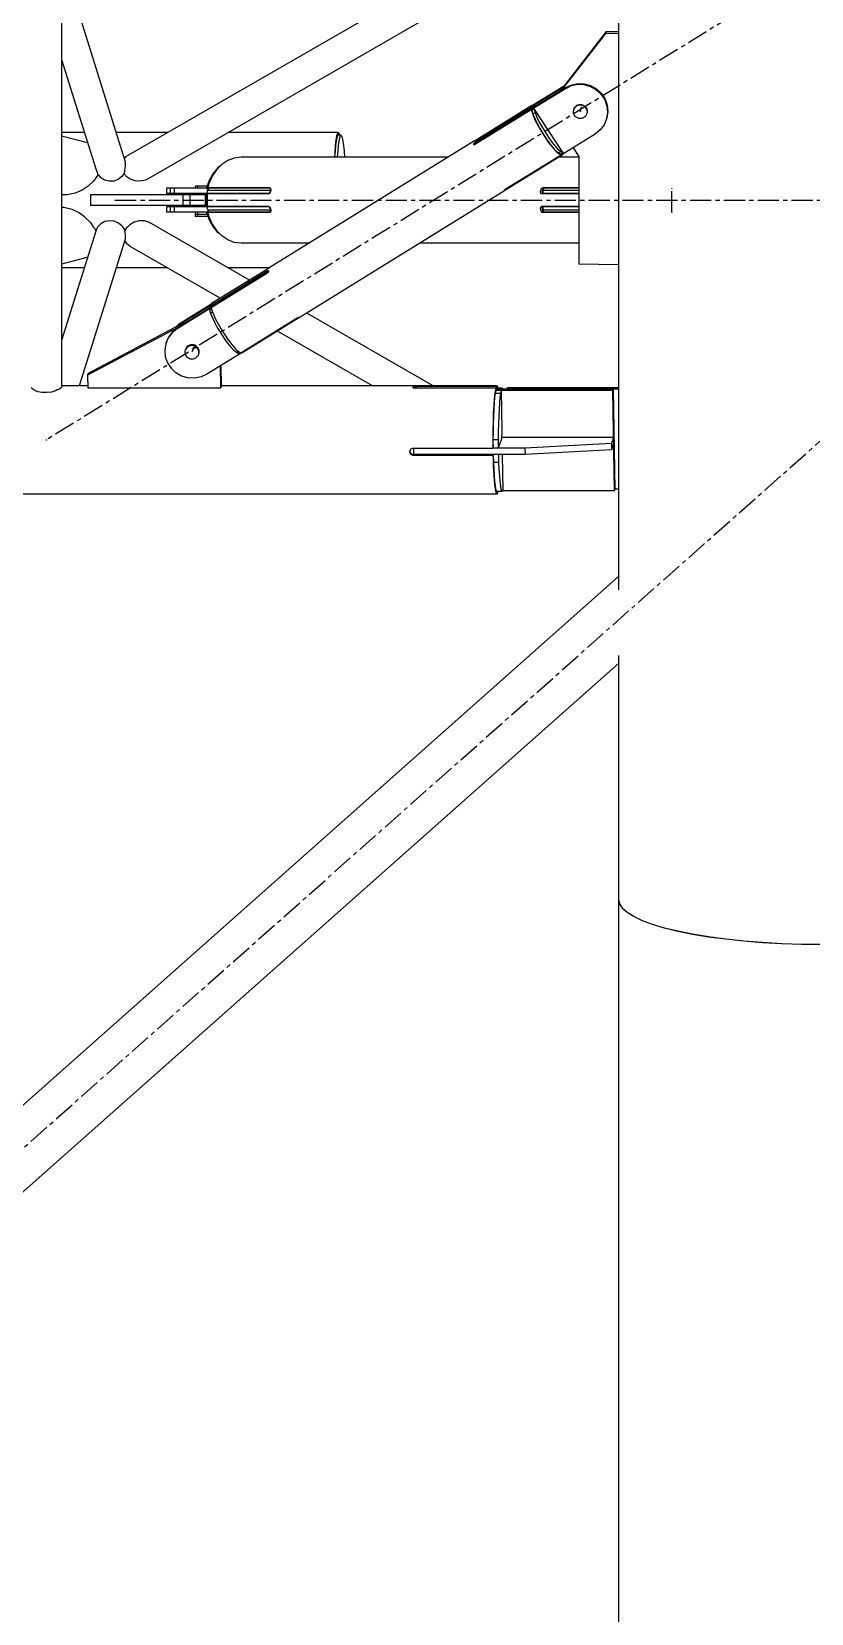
# Model space of a CAD drawing. Header units: millimetres. Extents: x 5143 to 30813, y 232 to 21408.
# Drawn here: x 11543 to 11836, y 2090 to 2684 of the extents above; entities that cross this region are included whole.
import ezdxf

# ---------------------------------------------------------------- set-up
doc = ezdxf.new("R2010")
doc.units = ezdxf.units.MM
doc.header["$LTSCALE"] = 0.25
doc.linetypes.add('CENTER', pattern=[50.8, 31.75, -6.35, 6.35, -6.35])
doc.linetypes.add('XKITLINE00', pattern=[0])

msp = doc.modelspace()

# ---------------------------------------------------------------- linework, layer by layer
at = {"color": 8, "linetype": 'XKITLINE00'}
for p, q in [((11763.8, 2759.99), (11763.8, 2473.95)), ((11554.71, 2689.97), (11554.71, 2550.23)), ((11561.3, 2689.97), (11578.6, 2634.65)), ((11671.56, 2689.97), (11578.71, 2636.52)), ((11694.16, 2689.97), (11587.8, 2628.74)), ((11759.15, 2683.57), (11741.78, 2661.14)), ((11758.93, 2682.9), (11742.35, 2661.49)), ((11759.15, 2683.57), (11758.93, 2682.9)), ((11763.8, 2682.82), (11758.93, 2682.9)), ((11763.8, 2683.49), (11759.15, 2683.57)), ((11554.71, 2673.06), (11567.53, 2632.06)), ((11743.98, 2662.5), (11710.27, 2641.65)), ((11743.87, 2662.16), (11731.07, 2654.25)), ((11743.23, 2663.01), (11731.58, 2655.81)), ((11742.83, 2662.5), (11732.29, 2655.98)), ((11746.09, 2663.19), (11743.87, 2662.16)), ((11743.98, 2662.5), (11743.87, 2662.16)), ((11746.2, 2663.53), (11743.98, 2662.5)), ((11748.51, 2663.67), (11746.09, 2663.19)), ((11746.2, 2663.53), (11746.09, 2663.19)), ((11748.62, 2664), (11746.2, 2663.53)), ((11750.99, 2663.56), (11748.51, 2663.67)), ((11751.1, 2663.89), (11748.62, 2664)), ((11753.38, 2662.87), (11750.99, 2663.56)), ((11753.49, 2663.21), (11751.1, 2663.89)), ((11755.54, 2661.65), (11753.38, 2662.87)), ((11755.65, 2661.99), (11753.49, 2663.21)), ((11757.34, 2659.97), (11755.54, 2661.65)), ((11757.45, 2660.3), (11755.65, 2661.99)), ((11730.95, 2654.97), (11710.04, 2642.03)), ((11731.23, 2655.81), (11710.32, 2642.88)), ((11730.98, 2655.56), (11730.95, 2654.97)), ((11730.95, 2654.97), (11731.2, 2654.59)), ((11731.23, 2655.81), (11730.98, 2655.56)), ((11731.98, 2655.5), (11731.15, 2654.99)), ((11731.19, 2655.23), (11731.15, 2654.99)), ((11731.98, 2655.19), (11731.15, 2654.67)), ((11731.15, 2654.99), (11731.15, 2654.67)), ((11731.29, 2655.41), (11731.19, 2655.23)), ((11731.23, 2655.81), (11731.42, 2655.51)), ((11732.12, 2655.93), (11731.29, 2655.41)), ((11731.42, 2655.51), (11731.29, 2655.41)), ((11731.58, 2655.78), (11731.34, 2655.64)), ((11731.53, 2655.65), (11731.39, 2655.56)), ((11732.26, 2656.03), (11731.42, 2655.51)), ((11731.58, 2655.81), (11731.53, 2655.65)), ((11732.03, 2655.75), (11731.98, 2655.5)), ((11731.98, 2655.5), (11731.98, 2655.19)), ((11731.98, 2655.19), (11732.03, 2655.11)), ((11732.12, 2655.93), (11732.03, 2655.75)), ((11732.26, 2656.03), (11732.12, 2655.93)), ((11732.26, 2656.03), (11732.63, 2655.48)), ((11747.27, 2654.95), (11747.02, 2654.51)), ((11747.33, 2655.12), (11747.08, 2654.69)), ((11747.6, 2655.32), (11747.27, 2654.95)), ((11747.66, 2655.5), (11747.33, 2655.12)), ((11747.99, 2655.62), (11747.6, 2655.32)), ((11748.05, 2655.8), (11747.66, 2655.5)), ((11748.45, 2655.85), (11747.99, 2655.62)), ((11748.05, 2655.8), (11747.99, 2655.62)), ((11748.5, 2656.02), (11748.05, 2655.8)), ((11748.93, 2655.98), (11748.45, 2655.85)), ((11748.99, 2656.15), (11748.5, 2656.02)), ((11749.44, 2656.01), (11748.93, 2655.98)), ((11749.5, 2656.19), (11748.99, 2656.15)), ((11749.95, 2655.95), (11749.44, 2656.01)), ((11750, 2656.12), (11749.5, 2656.19)), ((11750.43, 2655.79), (11749.95, 2655.95)), ((11750.49, 2655.97), (11750, 2656.12)), ((11750.88, 2655.54), (11750.43, 2655.79)), ((11750.93, 2655.72), (11750.49, 2655.97)), ((11751.26, 2655.21), (11750.88, 2655.54)), ((11751.32, 2655.39), (11750.93, 2655.72)), ((11751.26, 2655.21), (11751.58, 2654.82)), ((11751.32, 2655.39), (11751.64, 2655)), ((11751.64, 2655), (11751.58, 2654.82)), ((11751.58, 2654.82), (11751.82, 2654.38)), ((11751.64, 2655), (11751.87, 2654.55)), ((11757.34, 2659.97), (11758.69, 2657.92)), ((11757.45, 2660.3), (11758.8, 2658.25)), ((11758.69, 2657.92), (11759.5, 2655.62)), ((11758.8, 2658.25), (11759.61, 2655.95)), ((11759.5, 2655.62), (11759.73, 2653.2)), ((11759.61, 2655.95), (11759.84, 2653.54)), ((11731.08, 2654.2), (11710.17, 2641.27)), ((11731.12, 2654.41), (11710.21, 2641.47)), ((11731.12, 2654.41), (11731.07, 2654.25)), ((11731.07, 2654.25), (11731.29, 2653.92)), ((11731.08, 2654.2), (11731.22, 2653.61)), ((11731.08, 2654.2), (11731.27, 2653.91)), ((11731.15, 2654.67), (11731.2, 2654.59)), ((11731.22, 2653.61), (11731.77, 2652.07)), ((11732.11, 2654.43), (11731.27, 2653.91)), ((11731.27, 2653.91), (11731.68, 2652.59)), ((11732.52, 2653.1), (11731.68, 2652.59)), ((11731.68, 2652.59), (11732.35, 2650.96)), ((11731.77, 2652.07), (11732.59, 2650.25)), ((11732.11, 2654.43), (11742.88, 2638.04)), ((11732.11, 2654.43), (11732.52, 2653.1)), ((11732.35, 2650.96), (11733.25, 2649.12)), ((11732.52, 2653.1), (11733.19, 2651.48)), ((11732.59, 2650.25), (11733.62, 2648.25)), ((11733.19, 2651.48), (11734.08, 2649.64)), ((11733.25, 2649.12), (11734.32, 2647.15)), ((11734.08, 2649.64), (11735.16, 2647.67)), ((11746.87, 2654.04), (11746.81, 2653.55)), ((11746.81, 2653.55), (11746.86, 2653.05)), ((11746.86, 2653.05), (11747, 2652.58)), ((11747.02, 2654.51), (11746.87, 2654.04)), ((11747, 2652.58), (11747.23, 2652.13)), ((11747.08, 2654.69), (11747.02, 2654.51)), ((11747.23, 2652.13), (11747.55, 2651.74)), ((11747.94, 2651.41), (11747.55, 2651.74)), ((11748.38, 2651.16), (11747.94, 2651.41)), ((11748.87, 2651.01), (11748.38, 2651.16)), ((11749.37, 2650.94), (11748.87, 2651.01)), ((11749.88, 2650.98), (11749.37, 2650.94)), ((11750.37, 2651.11), (11749.88, 2650.98)), ((11750.82, 2651.33), (11750.37, 2651.11)), ((11751.22, 2651.63), (11750.82, 2651.33)), ((11751.54, 2652.01), (11751.22, 2651.63)), ((11751.79, 2652.44), (11751.54, 2652.01)), ((11751.94, 2652.91), (11751.79, 2652.44)), ((11751.82, 2654.38), (11751.96, 2653.9)), ((11751.87, 2654.55), (11752.01, 2654.07)), ((11752, 2653.4), (11751.94, 2652.91)), ((11751.96, 2653.9), (11752, 2653.4)), ((11752.06, 2653.58), (11752, 2653.09)), ((11752.01, 2654.07), (11752.06, 2653.58)), ((11759.37, 2650.82), (11758.42, 2648.59)), ((11759.73, 2653.2), (11759.37, 2650.82)), ((11759.48, 2651.15), (11759.37, 2650.82)), ((11759.84, 2653.54), (11759.48, 2651.15)), ((11563.27, 2645.67), (11554.71, 2645.67)), ((11564.49, 2641.78), (11554.71, 2644.33)), ((11594.6, 2645.67), (11575.16, 2645.67)), ((11658.58, 2645.67), (11617.17, 2645.67)), ((11658, 2644.43), (11657.73, 2642.91)), ((11658.08, 2643.69), (11657.84, 2642.47)), ((11658.29, 2645.36), (11658, 2644.43)), ((11658.33, 2644.43), (11658.08, 2643.69)), ((11658.58, 2645.67), (11658.29, 2645.36)), ((11658.58, 2644.67), (11658.33, 2644.43)), ((11658.58, 2645.67), (11658.88, 2645.36)), ((11659.58, 2644.67), (11658.58, 2644.67)), ((11659.07, 2643.69), (11658.83, 2642.47)), ((11658.88, 2645.36), (11659.09, 2644.67)), ((11659.32, 2644.43), (11659.07, 2643.69)), ((11659.58, 2644.67), (11659.32, 2644.43)), ((11659.84, 2644.43), (11659.58, 2644.67)), ((11659.84, 2644.43), (11660.09, 2643.69)), ((11660.09, 2643.69), (11660.33, 2642.47)), ((11733.62, 2648.25), (11734.82, 2646.15)), ((11734.32, 2647.15), (11735.52, 2645.15)), ((11734.82, 2646.15), (11736.13, 2644.08)), ((11735.16, 2647.67), (11736.36, 2645.67)), ((11735.52, 2645.15), (11736.79, 2643.22)), ((11736.13, 2644.08), (11737.47, 2642.13)), ((11736.36, 2645.67), (11737.63, 2643.73)), ((11736.79, 2643.22), (11738.07, 2641.45)), ((11737.63, 2643.73), (11738.91, 2641.96)), ((11755.06, 2645.14), (11742.26, 2637.23)), ((11756.96, 2646.66), (11755.06, 2645.14)), ((11758.42, 2648.59), (11756.96, 2646.66)), ((11709.74, 2642.54), (11632.7, 2594.89)), ((11657.26, 2638.24), (11657.14, 2636.42)), ((11657.4, 2638.71), (11657.24, 2636.42)), ((11657.48, 2640.82), (11657.26, 2638.24)), ((11657.61, 2640.8), (11657.4, 2638.71)), ((11657.73, 2642.91), (11657.48, 2640.82)), ((11657.84, 2642.47), (11657.61, 2640.8)), ((11658.4, 2638.71), (11658.23, 2636.42)), ((11658.61, 2640.8), (11658.4, 2638.71)), ((11658.83, 2642.47), (11658.61, 2640.8)), ((11660.33, 2642.47), (11660.55, 2640.8)), ((11660.55, 2640.8), (11660.76, 2638.71)), ((11660.76, 2638.71), (11660.93, 2636.42)), ((11709.37, 2641.42), (11709.36, 2641.26)), ((11709.36, 2641.26), (11709.43, 2641.15)), ((11709.38, 2641.46), (11709.37, 2641.42)), ((11709.46, 2641.56), (11709.38, 2641.46)), ((11709.56, 2641.09), (11709.43, 2641.15)), ((11709.62, 2641.72), (11709.46, 2641.56)), ((11709.74, 2641.09), (11709.56, 2641.09)), ((11709.82, 2641.88), (11709.62, 2641.72)), ((11709.74, 2641.15), (11709.7, 2641.11)), ((11709.79, 2642.57), (11709.74, 2642.54)), ((11709.9, 2641.31), (11709.74, 2641.15)), ((11709.95, 2641.15), (11709.74, 2641.09)), ((11709.92, 2642.64), (11709.79, 2642.57)), ((11710.04, 2642.03), (11709.82, 2641.88)), ((11709.82, 2641.88), (11710.09, 2641.47)), ((11710.09, 2641.47), (11709.9, 2641.31)), ((11710.11, 2642.75), (11709.92, 2642.64)), ((11710.17, 2641.27), (11709.95, 2641.15)), ((11710.04, 2642.03), (11710.29, 2641.66)), ((11710.25, 2641.57), (11710.09, 2641.47)), ((11710.32, 2642.88), (11710.11, 2642.75)), ((11710.27, 2641.65), (11710.21, 2641.47)), ((11710.21, 2641.47), (11710.27, 2641.32)), ((11742.24, 2637.23), (11721.33, 2624.3)), ((11742.62, 2637.22), (11721.71, 2624.29)), ((11737.47, 2642.13), (11738.79, 2640.4)), ((11738.07, 2641.45), (11739.29, 2639.92)), ((11738.79, 2640.4), (11740.01, 2638.97)), ((11738.91, 2641.96), (11740.13, 2640.44)), ((11739.29, 2639.92), (11740.4, 2638.73)), ((11741.08, 2637.92), (11740.01, 2638.97)), ((11740.13, 2640.44), (11741.23, 2639.24)), ((11741.33, 2637.91), (11740.4, 2638.73)), ((11741.94, 2637.31), (11741.08, 2637.92)), ((11742.17, 2638.43), (11741.23, 2639.24)), ((11742.17, 2638.43), (11741.33, 2637.91)), ((11742.05, 2637.52), (11741.33, 2637.91)), ((11742.24, 2637.23), (11741.94, 2637.31)), ((11742.88, 2638.04), (11742.05, 2637.52)), ((11742.05, 2637.52), (11742.24, 2637.23)), ((11742.06, 2637.53), (11742.26, 2637.23)), ((11742.88, 2638.04), (11742.17, 2638.43)), ((11742.21, 2637.32), (11742.19, 2637.31)), ((11742.51, 2637.38), (11742.62, 2637.22)), ((11742.87, 2637.47), (11742.62, 2637.22)), ((11742.88, 2637.61), (11742.87, 2637.47)), ((11746.76, 2640.01), (11748.95, 2636.67)), ((11567.53, 2632.06), (11568.05, 2630.65)), ((11578.71, 2636.52), (11578.2, 2635.93)), ((11578.38, 2631.57), (11578.3, 2630.87)), ((11578.64, 2633.01), (11578.38, 2631.57)), ((11578.6, 2634.65), (11578.61, 2633.61)), ((11578.61, 2633.61), (11578.64, 2633.01)), ((11612.84, 2631.69), (11611.2, 2629.25)), ((11613.26, 2632.33), (11611.51, 2630.19)), ((11614.83, 2633.7), (11612.84, 2631.69)), ((11614.33, 2633.2), (11613.26, 2632.33)), ((11617.1, 2635.2), (11614.83, 2633.7)), ((11619.56, 2636.11), (11617.1, 2635.2)), ((11622.12, 2636.42), (11619.56, 2636.11)), ((11699.85, 2636.42), (11622.12, 2636.42)), ((11748.95, 2636.42), (11741.33, 2636.42)), ((11748.95, 2636.67), (11748.95, 2596.26)), ((11564.73, 2625.57), (11562.45, 2624.01)), ((11564.95, 2625.81), (11564.73, 2625.57)), ((11566.72, 2627.45), (11564.95, 2625.81)), ((11568.18, 2629.6), (11566.72, 2627.45)), ((11568.05, 2630.65), (11568.23, 2630.16)), ((11568.19, 2629.64), (11568.18, 2629.6)), ((11568.36, 2629.96), (11568.19, 2629.64)), ((11568.23, 2630.16), (11568.42, 2629.88)), ((11568.42, 2629.88), (11568.62, 2629.64)), ((11568.62, 2629.64), (11569.35, 2628.76)), ((11570.82, 2627.84), (11569.35, 2628.76)), ((11572.53, 2627.4), (11570.82, 2627.84)), ((11574.31, 2627.49), (11572.53, 2627.4)), ((11575.98, 2628.11), (11574.31, 2627.49)), ((11577.38, 2629.19), (11575.98, 2628.11)), ((11577.69, 2629.64), (11577.38, 2629.19)), ((11578.1, 2630.19), (11577.69, 2629.64)), ((11578.3, 2630.87), (11578.1, 2630.19)), ((11578.13, 2630.29), (11578.67, 2629.64)), ((11578.67, 2629.64), (11578.99, 2629.21)), ((11580.51, 2628.13), (11578.99, 2629.21)), ((11582.33, 2627.5), (11580.51, 2628.13)), ((11584.28, 2627.4), (11582.33, 2627.5)), ((11586.17, 2627.82), (11584.28, 2627.4)), ((11587.8, 2628.74), (11586.17, 2627.82)), ((11587.84, 2628.79), (11587.8, 2628.74)), ((11609.4, 2625.57), (11604.84, 2625.57)), ((11604.84, 2625.57), (11604.84, 2624.77)), ((11605.7, 2625.57), (11605.7, 2624.77)), ((11610.13, 2627.67), (11609.17, 2624.87)), ((11609.99, 2626.46), (11609.6, 2624.87)), ((11611.2, 2629.25), (11609.99, 2626.46)), ((11611.51, 2630.19), (11610.13, 2627.67)), ((11610.52, 2627.67), (11610.13, 2627.67)), ((11556.81, 2622.31), (11554.71, 2622.27)), ((11559.76, 2622.91), (11556.81, 2622.31)), ((11562.45, 2624.01), (11559.76, 2622.91)), ((11565.62, 2622.27), (11565.62, 2618.27)), ((11605.63, 2622.27), (11565.62, 2622.27)), ((11594.14, 2624.77), (11594.14, 2622.77)), ((11633.1, 2624.77), (11594.14, 2624.77)), ((11632.72, 2622.77), (11594.14, 2622.77)), ((11595.5, 2624.77), (11595.5, 2622.77)), ((11596.99, 2624.77), (11596.99, 2622.77)), ((11600.3, 2622.27), (11600.3, 2618.27)), ((11602.84, 2622.27), (11602.84, 2618.27)), ((11605.49, 2622.77), (11605.49, 2622.27)), ((11608.72, 2622.27), (11605.63, 2622.27)), ((11608.64, 2621.48), (11608.61, 2620.27)), ((11608.61, 2620.27), (11608.64, 2619.07)), ((11608.76, 2622.67), (11608.64, 2621.48)), ((11609.09, 2621.48), (11608.64, 2621.48)), ((11609.18, 2622.67), (11608.76, 2622.67)), ((11609.18, 2622.67), (11608.99, 2620.27)), ((11608.99, 2620.27), (11609.18, 2617.87)), ((11609.6, 2624.87), (11609.17, 2624.87)), ((11632.46, 2622.67), (11609.18, 2622.67)), ((11632.88, 2624.87), (11609.6, 2624.87)), ((11609.68, 2624.77), (11609.68, 2623.97)), ((11610.06, 2624.77), (11609.68, 2623.97)), ((11632.96, 2623.97), (11609.68, 2623.97)), ((11612.11, 2624.87), (11612.11, 2624.77)), ((11613.38, 2622.77), (11613.38, 2622.67)), ((11614.04, 2624.87), (11614.04, 2624.77)), ((11632.64, 2622.72), (11632.46, 2622.67)), ((11632.82, 2622.85), (11632.64, 2622.72)), ((11632.97, 2623.05), (11632.82, 2622.85)), ((11633.05, 2624.83), (11632.88, 2624.87)), ((11633.24, 2624.57), (11632.96, 2623.97)), ((11632.96, 2623.97), (11632.96, 2623.03)), ((11633.09, 2623.32), (11632.97, 2623.05)), ((11633.18, 2624.7), (11633.05, 2624.83)), ((11633.12, 2623.43), (11633.09, 2623.32)), ((11633.2, 2623.62), (11633.12, 2623.43)), ((11633.18, 2624.7), (11633.27, 2624.5)), ((11633.28, 2623.93), (11633.2, 2623.62)), ((11633.27, 2624.5), (11633.3, 2624.23)), ((11633.3, 2624.23), (11633.28, 2623.93)), ((11720.98, 2623.81), (11643.94, 2576.16)), ((11720.85, 2623.92), (11720.81, 2623.84)), ((11720.81, 2623.84), (11720.84, 2623.8)), ((11720.95, 2623.8), (11720.84, 2623.8)), ((11720.96, 2624.03), (11720.85, 2623.92)), ((11720.98, 2623.81), (11720.95, 2623.8)), ((11721.12, 2624.16), (11720.96, 2624.03)), ((11721.09, 2623.89), (11720.98, 2623.81)), ((11721.27, 2624.01), (11721.09, 2623.89)), ((11721.33, 2624.3), (11721.12, 2624.16)), ((11721.48, 2624.15), (11721.27, 2624.01)), ((11721.37, 2624.32), (11721.48, 2624.15)), ((11721.71, 2624.29), (11721.48, 2624.15)), ((11721.6, 2624.46), (11721.71, 2624.29)), ((11734.4, 2623.62), (11734.39, 2623.43)), ((11734.39, 2623.43), (11734.4, 2623.32)), ((11734.48, 2623.93), (11734.4, 2623.62)), ((11734.4, 2623.32), (11734.48, 2623.05)), ((11734.61, 2624.23), (11734.48, 2623.93)), ((11734.48, 2623.05), (11734.6, 2622.85)), ((11734.75, 2622.72), (11734.6, 2622.85)), ((11734.77, 2624.5), (11734.61, 2624.23)), ((11735.44, 2622.72), (11734.75, 2622.72)), ((11734.93, 2622.67), (11734.75, 2622.72)), ((11734.96, 2624.7), (11734.77, 2624.5)), ((11748.95, 2622.67), (11734.93, 2622.67)), ((11735.16, 2624.83), (11734.96, 2624.7)), ((11735.11, 2623.62), (11735.09, 2623.32)), ((11735.09, 2623.32), (11735.1, 2623.26)), ((11735.1, 2623.26), (11735.16, 2623.05)), ((11735.19, 2623.93), (11735.11, 2623.62)), ((11735.35, 2624.87), (11735.16, 2624.83)), ((11735.87, 2624.83), (11735.16, 2624.83)), ((11735.16, 2623.05), (11735.28, 2622.85)), ((11735.32, 2624.23), (11735.19, 2623.93)), ((11735.44, 2622.72), (11735.28, 2622.85)), ((11735.48, 2624.5), (11735.32, 2624.23)), ((11748.95, 2624.87), (11735.35, 2624.87)), ((11735.8, 2624.77), (11735.43, 2623.97)), ((11748.95, 2623.97), (11735.43, 2623.97)), ((11735.43, 2623.97), (11735.43, 2622.77)), ((11748.95, 2622.77), (11735.43, 2622.77)), ((11735.61, 2622.67), (11735.44, 2622.72)), ((11735.67, 2624.7), (11735.48, 2624.5)), ((11735.87, 2624.83), (11735.67, 2624.7)), ((11748.95, 2624.77), (11735.8, 2624.77)), ((11736.06, 2624.87), (11735.87, 2624.83)), ((11555.6, 2617.49), (11554.71, 2617.55)), ((11558.64, 2616.75), (11555.6, 2617.49)), ((11561.35, 2615.51), (11558.64, 2616.75)), ((11563.29, 2614.07), (11561.35, 2615.51)), ((11563.63, 2613.85), (11563.29, 2614.07)), ((11565.61, 2611.91), (11563.63, 2613.85)), ((11608.72, 2618.27), (11565.62, 2618.27)), ((11594.14, 2617.77), (11594.14, 2615.77)), ((11632.72, 2617.77), (11594.14, 2617.77)), ((11595.5, 2615.77), (11594.14, 2615.77)), ((11595.5, 2617.77), (11595.5, 2615.77)), ((11610.06, 2615.77), (11595.5, 2615.77)), ((11596.99, 2617.77), (11596.99, 2615.77)), ((11604.84, 2615.77), (11604.84, 2614.97)), ((11609.4, 2614.97), (11604.84, 2614.97)), ((11604.84, 2614.97), (11604.84, 2614.17)), ((11609.4, 2614.97), (11604.84, 2614.97)), ((11609.68, 2614.17), (11604.84, 2614.17)), ((11605.49, 2618.27), (11605.49, 2617.77)), ((11605.7, 2615.77), (11605.7, 2614.97)), ((11605.7, 2614.97), (11605.7, 2614.17)), ((11609.09, 2619.07), (11608.64, 2619.07)), ((11608.64, 2619.07), (11608.76, 2617.87)), ((11609.18, 2617.87), (11608.76, 2617.87)), ((11609.6, 2615.67), (11609.17, 2615.67)), ((11609.17, 2615.67), (11610.13, 2612.88)), ((11632.46, 2617.87), (11609.18, 2617.87)), ((11632.88, 2615.67), (11609.6, 2615.67)), ((11609.6, 2615.67), (11609.99, 2614.09)), ((11632.96, 2616.58), (11609.68, 2616.58)), ((11609.68, 2616.58), (11609.68, 2615.77)), ((11609.68, 2616.58), (11610.06, 2615.77)), ((11609.99, 2614.09), (11611.2, 2611.3)), ((11633.1, 2615.77), (11610.06, 2615.77)), ((11612.11, 2615.77), (11612.11, 2615.67)), ((11613.38, 2617.87), (11613.38, 2617.77)), ((11614.04, 2615.77), (11614.04, 2615.67)), ((11632.64, 2617.83), (11632.46, 2617.87)), ((11632.82, 2617.7), (11632.64, 2617.83)), ((11632.82, 2617.7), (11632.97, 2617.5)), ((11633.05, 2615.72), (11632.88, 2615.67)), ((11632.96, 2617.51), (11632.96, 2616.58)), ((11632.96, 2616.58), (11633.24, 2615.98)), ((11632.97, 2617.5), (11633.09, 2617.23)), ((11633.18, 2615.85), (11633.05, 2615.72)), ((11633.09, 2617.23), (11633.12, 2617.12)), ((11633.12, 2617.12), (11633.2, 2616.93)), ((11633.27, 2616.05), (11633.18, 2615.85)), ((11633.2, 2616.93), (11633.28, 2616.62)), ((11633.3, 2616.32), (11633.27, 2616.05)), ((11633.28, 2616.62), (11633.3, 2616.32)), ((11734.4, 2617.23), (11734.39, 2617.12)), ((11734.39, 2617.12), (11734.4, 2616.93)), ((11734.48, 2617.5), (11734.4, 2617.23)), ((11734.4, 2616.93), (11734.48, 2616.62)), ((11734.6, 2617.7), (11734.48, 2617.5)), ((11734.48, 2616.62), (11734.61, 2616.32)), ((11734.75, 2617.83), (11734.6, 2617.7)), ((11734.61, 2616.32), (11734.77, 2616.05)), ((11734.93, 2617.87), (11734.75, 2617.83)), ((11735.44, 2617.83), (11734.75, 2617.83)), ((11734.77, 2616.05), (11734.96, 2615.85)), ((11748.95, 2617.87), (11734.93, 2617.87)), ((11735.16, 2615.72), (11734.96, 2615.85)), ((11735.1, 2617.29), (11735.09, 2617.23)), ((11735.09, 2617.23), (11735.11, 2616.93)), ((11735.16, 2617.5), (11735.1, 2617.29)), ((11735.11, 2616.93), (11735.19, 2616.62)), ((11735.28, 2617.7), (11735.16, 2617.5)), ((11735.87, 2615.72), (11735.16, 2615.72)), ((11735.35, 2615.67), (11735.16, 2615.72)), ((11735.19, 2616.62), (11735.32, 2616.32)), ((11735.44, 2617.83), (11735.28, 2617.7)), ((11735.32, 2616.32), (11735.48, 2616.05)), ((11748.95, 2615.67), (11735.35, 2615.67)), ((11748.95, 2617.77), (11735.43, 2617.77)), ((11735.43, 2617.77), (11735.43, 2616.58)), ((11748.95, 2616.58), (11735.43, 2616.58)), ((11735.43, 2616.58), (11735.8, 2615.77)), ((11735.61, 2617.87), (11735.44, 2617.83)), ((11735.48, 2616.05), (11735.67, 2615.85)), ((11735.87, 2615.72), (11735.67, 2615.85)), ((11748.95, 2615.77), (11735.8, 2615.77)), ((11736.06, 2615.67), (11735.87, 2615.72)), ((11567.55, 2608.64), (11554.71, 2567.57)), ((11565.61, 2611.91), (11566.62, 2610.28)), ((11566.62, 2610.28), (11567.05, 2609.75)), ((11567.05, 2609.75), (11567.56, 2608.67)), ((11567.63, 2608.82), (11567.55, 2608.64)), ((11568.24, 2610.16), (11567.63, 2608.82)), ((11568.36, 2610.28), (11568.24, 2610.16)), ((11569.41, 2611.4), (11568.36, 2610.28)), ((11570.94, 2612.23), (11569.41, 2611.4)), ((11572.67, 2612.57), (11570.94, 2612.23)), ((11574.45, 2612.38), (11572.67, 2612.57)), ((11576.08, 2611.67), (11574.45, 2612.38)), ((11577.42, 2610.53), (11576.08, 2611.67)), ((11577.42, 2610.53), (11577.57, 2610.28)), ((11577.57, 2610.28), (11578.35, 2609.1)), ((11578.35, 2609.1), (11578.38, 2608.96)), ((11578.38, 2608.96), (11578.39, 2608.9)), ((11578.39, 2608.9), (11578.64, 2607.11)), ((11579.01, 2609.78), (11578.42, 2608.67)), ((11579.53, 2610.28), (11579.01, 2609.78)), ((11580.28, 2611.1), (11579.53, 2610.28)), ((11581.94, 2612.06), (11580.28, 2611.1)), ((11583.85, 2612.54), (11581.94, 2612.06)), ((11585.83, 2612.49), (11583.85, 2612.54)), ((11587.69, 2611.91), (11585.83, 2612.49)), ((11625.28, 2590.27), (11587.69, 2611.91)), ((11610.52, 2612.88), (11610.13, 2612.88)), ((11610.13, 2612.88), (11611.51, 2610.36)), ((11611.2, 2611.3), (11612.84, 2608.85)), ((11611.51, 2610.36), (11613.26, 2608.22)), ((11612.84, 2608.85), (11614.83, 2606.85)), ((11614.33, 2607.35), (11613.26, 2608.22)), ((11578.54, 2605.6), (11561.32, 2550.57)), ((11578.35, 2605.02), (11579.16, 2603.86)), ((11578.62, 2606.87), (11578.54, 2605.6)), ((11578.64, 2607.11), (11578.62, 2606.87)), ((11579.66, 2603.52), (11579.16, 2603.86)), ((11580.5, 2602.95), (11579.66, 2603.52)), ((11614.31, 2583.49), (11580.5, 2602.95)), ((11617.1, 2605.35), (11614.83, 2606.85)), ((11619.56, 2604.44), (11617.1, 2605.35)), ((11622.12, 2604.12), (11619.56, 2604.44)), ((11647.63, 2604.12), (11622.12, 2604.12)), ((11748.95, 2604.12), (11689.15, 2604.12)), ((11563.31, 2598.51), (11554.71, 2596.27)), ((11564.49, 2598.85), (11563.31, 2598.51)), ((11763.8, 2596.02), (11748.95, 2596.26)), ((11563.25, 2594.87), (11554.71, 2594.87)), ((11594.53, 2594.87), (11575.18, 2594.87)), ((11631.93, 2593.18), (11598.22, 2572.33)), ((11631.7, 2593.57), (11610.79, 2580.63)), ((11631.83, 2592.8), (11610.92, 2579.87)), ((11631.87, 2593.01), (11610.96, 2580.07)), ((11631.97, 2594.41), (11611.06, 2581.48)), ((11632.68, 2594.87), (11617.29, 2594.87)), ((11631.92, 2593.69), (11631.7, 2593.57)), ((11631.7, 2593.57), (11631.97, 2593.15)), ((11632.04, 2592.96), (11631.83, 2592.8)), ((11631.93, 2593.18), (11631.87, 2593.01)), ((11631.87, 2593.01), (11631.92, 2592.87)), ((11632.11, 2593.77), (11631.92, 2593.69)), ((11631.92, 2593.69), (11632.19, 2593.28)), ((11631.93, 2593.18), (11632.06, 2592.98)), ((11631.97, 2593.15), (11631.95, 2593.14)), ((11632.2, 2594.55), (11631.97, 2594.41)), ((11632.19, 2593.28), (11631.97, 2593.15)), ((11632.23, 2593.14), (11632.04, 2592.96)), ((11632.27, 2593.81), (11632.11, 2593.77)), ((11632.37, 2593.35), (11632.19, 2593.28)), ((11632.41, 2594.69), (11632.2, 2594.55)), ((11632.36, 2593.34), (11632.23, 2593.14)), ((11632.34, 2593.8), (11632.27, 2593.81)), ((11632.37, 2593.79), (11632.34, 2593.8)), ((11632.43, 2593.52), (11632.36, 2593.34)), ((11632.37, 2593.79), (11632.44, 2593.68)), ((11632.6, 2594.81), (11632.41, 2594.69)), ((11632.44, 2593.68), (11632.43, 2593.52)), ((11632.7, 2594.89), (11632.6, 2594.81)), ((11610.91, 2579.92), (11598.11, 2572)), ((11610.24, 2580.48), (11598.51, 2573.22)), ((11610.8, 2581.09), (11598.62, 2573.56)), ((11610.83, 2580.56), (11610.14, 2580.14)), ((11610.19, 2580.38), (11610.14, 2580.14)), ((11610.14, 2580.14), (11610.15, 2579.82)), ((11610.98, 2580.34), (11610.15, 2579.82)), ((11610.15, 2579.82), (11610.2, 2579.74)), ((11610.28, 2580.56), (11610.19, 2580.38)), ((11611, 2579.51), (11610.27, 2579.06)), ((11610.27, 2579.06), (11610.68, 2577.74)), ((11610.8, 2580.88), (11610.28, 2580.56)), ((11610.42, 2580.66), (11610.28, 2580.56)), ((11610.8, 2580.9), (11610.42, 2580.66)), ((11611.44, 2578.2), (11610.68, 2577.74)), ((11610.68, 2577.74), (11611.35, 2576.11)), ((11610.81, 2581.23), (11610.79, 2580.63)), ((11610.79, 2580.63), (11611.03, 2580.26)), ((11611.06, 2581.48), (11610.81, 2581.23)), ((11610.96, 2580.07), (11610.91, 2579.92)), ((11610.91, 2579.92), (11610.93, 2579.88)), ((11610.92, 2579.87), (11611.05, 2579.28)), ((11610.96, 2580.07), (11611.01, 2579.93)), ((11610.98, 2580.34), (11611.03, 2580.26)), ((11611.05, 2579.28), (11611.61, 2577.74)), ((11611.61, 2577.74), (11612.43, 2575.92)), ((11694.25, 2550.57), (11646.77, 2577.91)), ((11598.85, 2572.79), (11564.42, 2554.58)), ((11599.07, 2573.45), (11564.64, 2555.25)), ((11598.11, 2572), (11596.21, 2570.48)), ((11598.22, 2572.33), (11596.32, 2570.81)), ((11598.62, 2573.56), (11597.37, 2572.55)), ((11598.22, 2572.33), (11598.11, 2572)), ((11598.51, 2573.22), (11598.27, 2573.03)), ((11598.62, 2573.56), (11598.51, 2573.22)), ((11599.07, 2573.45), (11598.85, 2572.79)), ((11599.12, 2572.89), (11598.85, 2572.79)), ((11601.24, 2574.3), (11599.07, 2573.45)), ((11601.24, 2574.3), (11601.2, 2574.18)), ((11601.45, 2574.33), (11601.24, 2574.3)), ((11611.35, 2576.11), (11612.25, 2574.27)), ((11612.25, 2574.27), (11613.32, 2572.3)), ((11612.43, 2575.92), (11613.46, 2573.92)), ((11613.32, 2572.3), (11614.52, 2570.3)), ((11613.46, 2573.92), (11614.66, 2571.82)), ((11614.66, 2571.82), (11615.96, 2569.75)), ((11642.98, 2575.83), (11622.07, 2562.9)), ((11643.36, 2575.82), (11622.45, 2562.89)), ((11643.21, 2575.97), (11642.98, 2575.83)), ((11643.44, 2576.08), (11643.21, 2575.97)), ((11643.26, 2575.99), (11643.36, 2575.82)), ((11643.58, 2575.95), (11643.36, 2575.82)), ((11643.65, 2576.16), (11643.44, 2576.08)), ((11643.48, 2576.1), (11643.58, 2575.95)), ((11643.76, 2576.06), (11643.58, 2575.95)), ((11643.81, 2576.21), (11643.65, 2576.16)), ((11643.89, 2576.13), (11643.76, 2576.06)), ((11643.92, 2576.22), (11643.81, 2576.21)), ((11643.94, 2576.16), (11643.89, 2576.13)), ((11643.92, 2576.22), (11643.95, 2576.18)), ((11643.95, 2576.18), (11643.94, 2576.16)), ((11593.81, 2566.33), (11593.44, 2563.94)), ((11594.75, 2568.55), (11593.81, 2566.33)), ((11593.92, 2566.66), (11593.81, 2566.33)), ((11594.86, 2568.88), (11593.92, 2566.66)), ((11596.21, 2570.48), (11594.75, 2568.55)), ((11596.32, 2570.81), (11594.86, 2568.88)), ((11596.32, 2570.81), (11596.21, 2570.48)), ((11602.75, 2565.86), (11602.29, 2565.64)), ((11603.18, 2565.81), (11602.69, 2565.68)), ((11603.18, 2565.81), (11602.69, 2565.68)), ((11603.23, 2565.99), (11602.75, 2565.86)), ((11603.68, 2565.85), (11603.18, 2565.81)), ((11603.68, 2565.85), (11603.18, 2565.81)), ((11603.74, 2566.02), (11603.23, 2565.99)), ((11604.19, 2565.78), (11603.68, 2565.85)), ((11604.19, 2565.78), (11603.68, 2565.85)), ((11604.25, 2565.96), (11603.74, 2566.02)), ((11604.67, 2565.62), (11604.19, 2565.78)), ((11604.67, 2565.62), (11604.19, 2565.78)), ((11604.73, 2565.8), (11604.25, 2565.96)), ((11605.18, 2565.55), (11604.73, 2565.8)), ((11614.52, 2570.3), (11615.79, 2568.37)), ((11615.79, 2568.37), (11617.07, 2566.6)), ((11615.96, 2569.75), (11617.3, 2567.8)), ((11617.07, 2566.6), (11618.29, 2565.07)), ((11617.3, 2567.8), (11618.62, 2566.06)), ((11618.62, 2566.06), (11619.84, 2564.64)), ((11671.49, 2550.57), (11635.78, 2571.13)), ((11593.44, 2563.94), (11593.67, 2561.53)), ((11593.67, 2561.53), (11594.48, 2559.23)), ((11601.05, 2563.7), (11601, 2563.21)), ((11601, 2563.21), (11601.04, 2562.71)), ((11601.04, 2562.71), (11601.18, 2562.23)), ((11601.21, 2564.17), (11601.05, 2563.7)), ((11601.18, 2562.23), (11601.42, 2561.79)), ((11601.45, 2564.6), (11601.21, 2564.17)), ((11601.27, 2564.35), (11601.21, 2564.17)), ((11601.51, 2564.78), (11601.27, 2564.35)), ((11601.51, 2564.78), (11601.27, 2564.35)), ((11601.32, 2564.53), (11601.27, 2564.35)), ((11601.57, 2564.96), (11601.32, 2564.53)), ((11601.42, 2561.79), (11601.73, 2561.4)), ((11601.78, 2564.98), (11601.45, 2564.6)), ((11601.84, 2565.16), (11601.51, 2564.78)), ((11601.84, 2565.16), (11601.51, 2564.78)), ((11601.9, 2565.33), (11601.57, 2564.96)), ((11602.12, 2561.07), (11601.73, 2561.4)), ((11602.18, 2565.28), (11601.78, 2564.98)), ((11602.24, 2565.46), (11601.84, 2565.16)), ((11602.24, 2565.46), (11601.84, 2565.16)), ((11602.29, 2565.64), (11601.9, 2565.33)), ((11602.57, 2560.82), (11602.12, 2561.07)), ((11602.63, 2565.5), (11602.18, 2565.28)), ((11602.24, 2565.46), (11602.18, 2565.28)), ((11602.69, 2565.68), (11602.24, 2565.46)), ((11602.69, 2565.68), (11602.24, 2565.46)), ((11602.29, 2565.64), (11602.24, 2565.46)), ((11603.05, 2560.66), (11602.57, 2560.82)), ((11603.12, 2565.63), (11602.63, 2565.5)), ((11603.56, 2560.6), (11603.05, 2560.66)), ((11603.62, 2565.67), (11603.12, 2565.63)), ((11604.06, 2560.63), (11603.56, 2560.6)), ((11604.13, 2565.6), (11603.62, 2565.67)), ((11604.55, 2560.76), (11604.06, 2560.63)), ((11604.61, 2565.45), (11604.13, 2565.6)), ((11605, 2560.99), (11604.55, 2560.76)), ((11605.06, 2565.2), (11604.61, 2565.45)), ((11605.12, 2565.38), (11604.67, 2565.62)), ((11605.12, 2565.38), (11604.67, 2565.62)), ((11605.4, 2561.29), (11605, 2560.99)), ((11605.45, 2564.87), (11605.06, 2565.2)), ((11605.51, 2565.05), (11605.12, 2565.38)), ((11605.51, 2565.05), (11605.12, 2565.38)), ((11605.56, 2565.23), (11605.18, 2565.55)), ((11605.73, 2561.66), (11605.4, 2561.29)), ((11605.45, 2564.87), (11605.76, 2564.48)), ((11605.51, 2565.05), (11605.82, 2564.66)), ((11605.51, 2565.05), (11605.82, 2564.66)), ((11605.56, 2565.23), (11605.88, 2564.84)), ((11605.97, 2562.09), (11605.73, 2561.66)), ((11605.82, 2564.66), (11605.76, 2564.48)), ((11605.76, 2564.48), (11606, 2564.03)), ((11605.88, 2564.84), (11605.82, 2564.66)), ((11605.82, 2564.66), (11606.06, 2564.21)), ((11605.82, 2564.66), (11606.06, 2564.21)), ((11605.88, 2564.84), (11606.12, 2564.39)), ((11606.13, 2562.57), (11605.97, 2562.09)), ((11606, 2564.03), (11606.14, 2563.55)), ((11606.06, 2564.21), (11606.2, 2563.73)), ((11606.06, 2564.21), (11606.2, 2563.73)), ((11606.12, 2564.39), (11606.26, 2563.91)), ((11606.18, 2563.06), (11606.13, 2562.57)), ((11606.14, 2563.55), (11606.18, 2563.06)), ((11606.24, 2563.24), (11606.19, 2562.74)), ((11606.24, 2563.24), (11606.19, 2562.74)), ((11606.2, 2563.73), (11606.24, 2563.24)), ((11606.2, 2563.73), (11606.24, 2563.24)), ((11606.3, 2563.41), (11606.24, 2562.92)), ((11606.26, 2563.91), (11606.3, 2563.41)), ((11622.1, 2562.89), (11609.3, 2554.98)), ((11618.29, 2565.07), (11619.4, 2563.88)), ((11620.33, 2563.06), (11619.4, 2563.88)), ((11620.91, 2563.59), (11619.84, 2564.64)), ((11621.04, 2563.5), (11620.33, 2563.06)), ((11621.05, 2562.67), (11620.33, 2563.06)), ((11621.77, 2562.97), (11620.91, 2563.59)), ((11621.66, 2563.05), (11621.05, 2562.67)), ((11622.07, 2562.9), (11621.77, 2562.97)), ((11622.09, 2562.91), (11622.1, 2562.89)), ((11622.11, 2562.92), (11622.1, 2562.89)), ((11622.34, 2563.06), (11622.45, 2562.89)), ((11564.64, 2555.25), (11564.42, 2554.58)), ((11564.42, 2554.58), (11564.51, 2549.71)), ((11594.48, 2559.23), (11595.83, 2557.17)), ((11597.64, 2555.49), (11595.83, 2557.17)), ((11599.8, 2554.27), (11597.64, 2555.49)), ((11602.18, 2553.59), (11599.8, 2554.27)), ((11607.08, 2553.95), (11604.66, 2553.48)), ((11609.3, 2554.98), (11607.08, 2553.95)), ((11614.22, 2558.02), (11614.37, 2549.71)), ((11614.45, 2558.16), (11614.59, 2550.37)), ((11543.31, 2549.98), (11543.63, 2549.44)), ((11544.34, 2549.06), (11543.63, 2549.44)), ((11544.48, 2548.94), (11544.34, 2549.06)), ((11545.77, 2548.39), (11544.48, 2548.94)), ((11547.38, 2548.07), (11545.77, 2548.39)), ((11549.15, 2548.02), (11547.38, 2548.07)), ((11550.91, 2548.24), (11549.15, 2548.02)), ((11552.47, 2548.71), (11550.91, 2548.24)), ((11553.11, 2549.06), (11552.47, 2548.71)), ((11553.7, 2549.26), (11553.11, 2549.06)), ((11554.47, 2549.77), (11553.7, 2549.26)), ((11554.63, 2550.15), (11554.47, 2549.77)), ((11554.71, 2550.23), (11554.63, 2550.15)), ((11564.49, 2550.57), (11554.71, 2550.57)), ((11614.37, 2549.71), (11564.51, 2549.71)), ((11604.66, 2553.48), (11602.18, 2553.59)), ((11614.59, 2550.37), (11614.37, 2549.71)), ((11718.14, 2550.57), (11614.58, 2550.57)), ((11686.61, 2550.09), (11686.54, 2550)), ((11686.54, 2550), (11686.56, 2549.91)), ((11686.67, 2549.83), (11686.56, 2549.91)), ((11686.77, 2550.18), (11686.61, 2550.09)), ((11686.86, 2549.76), (11686.67, 2549.83)), ((11687, 2550.25), (11686.77, 2550.18)), ((11687.13, 2549.7), (11686.86, 2549.76)), ((11687.3, 2550.28), (11687.08, 2550.27)), ((11687.44, 2549.67), (11687.13, 2549.7)), ((11687.63, 2550.29), (11687.3, 2550.28)), ((11687.79, 2549.65), (11687.44, 2549.67)), ((11687.98, 2550.3), (11687.63, 2550.29)), ((11687.63, 2550.29), (11687.64, 2549.66)), ((11717.7, 2549.65), (11687.79, 2549.65)), ((11717.9, 2550.3), (11687.98, 2550.3)), ((11687.98, 2550.3), (11687.99, 2549.65)), ((11717.62, 2549.35), (11717.38, 2547.86)), ((11717.72, 2548.87), (11717.51, 2547.75)), ((11717.7, 2549.65), (11717.62, 2549.35)), ((11717.7, 2549.65), (11717.72, 2548.83)), ((11761.78, 2549.37), (11717.71, 2549.37)), ((11719.72, 2548.87), (11717.72, 2548.87)), ((11718.14, 2550.57), (11717.9, 2550.3)), ((11717.9, 2550.3), (11717.91, 2549.43)), ((11718.15, 2549.67), (11717.91, 2549.43)), ((11717.91, 2549.43), (11717.91, 2549.37)), ((11719.9, 2549.43), (11717.91, 2549.43)), ((11718.14, 2550.57), (11718.4, 2550.27)), ((11720.14, 2549.67), (11718.15, 2549.67)), ((11718.4, 2550.27), (11718.57, 2549.67)), ((11719.72, 2548.87), (11719.5, 2547.75)), ((11719.72, 2548.87), (11719.98, 2533.65)), ((11761.6, 2548.81), (11719.72, 2548.81)), ((11720.14, 2549.67), (11719.9, 2549.43)), ((11719.9, 2549.43), (11719.9, 2549.37)), ((11720.14, 2549.67), (11720.38, 2549.38)), ((11722.04, 2549.81), (11721.9, 2549.37)), ((11763.8, 2549.37), (11721.9, 2549.37)), ((11763.8, 2549.81), (11722.04, 2549.81)), ((11761.78, 2549.37), (11761.6, 2548.81)), ((11761.6, 2548.81), (11762.24, 2511.18)), ((11761.78, 2549.37), (11762.43, 2511.74)), ((11716.97, 2543.32), (11716.82, 2540.42)), ((11717.16, 2545.83), (11716.97, 2543.32)), ((11717.13, 2544.21), (11716.97, 2541.88)), ((11717.31, 2546.18), (11717.13, 2544.21)), ((11717.38, 2547.86), (11717.16, 2545.83)), ((11717.51, 2547.75), (11717.31, 2546.18)), ((11719.5, 2547.75), (11717.51, 2547.75)), ((11719.12, 2544.21), (11718.97, 2541.88)), ((11719.3, 2546.18), (11719.12, 2544.21)), ((11719.5, 2547.75), (11719.3, 2546.18)), ((11716.71, 2537.22), (11716.64, 2533.8)), ((11716.76, 2536.39), (11716.7, 2533.38)), ((11716.82, 2540.42), (11716.71, 2537.22)), ((11716.85, 2539.25), (11716.76, 2536.39)), ((11716.97, 2541.88), (11716.85, 2539.25)), ((11718.75, 2536.39), (11718.7, 2533.38)), ((11718.85, 2539.25), (11718.75, 2536.39)), ((11718.97, 2541.88), (11718.85, 2539.25)), ((11716.64, 2533.8), (11716.62, 2530.27)), ((11716.62, 2530.27), (11716.64, 2527.09)), ((11716.7, 2533.38), (11716.69, 2530.28)), ((11716.69, 2530.28), (11716.7, 2527.19)), ((11718.68, 2530.28), (11716.69, 2530.28)), ((11718.7, 2533.38), (11718.68, 2530.28)), ((11718.68, 2530.28), (11718.7, 2527.19)), ((11719.84, 2530.66), (11718.7, 2527.19)), ((11719.98, 2533.65), (11719.84, 2530.66)), ((11761.9, 2531.22), (11719.86, 2531.22)), ((11761.9, 2531.22), (11761.17, 2528.99)), ((11761.9, 2531.22), (11761.94, 2528.78)), ((11685.44, 2526.11), (11685.4, 2525.77)), ((11685.4, 2525.77), (11685.45, 2525.43)), ((11685.57, 2526.42), (11685.44, 2526.11)), ((11685.45, 2525.43), (11685.59, 2525.12)), ((11685.52, 2526.3), (11685.49, 2526.03)), ((11685.49, 2526.03), (11685.54, 2525.7)), ((11685.54, 2525.7), (11685.68, 2525.38)), ((11685.78, 2526.69), (11685.57, 2526.42)), ((11685.59, 2525.12), (11685.81, 2524.85)), ((11685.68, 2525.38), (11685.9, 2525.11)), ((11685.85, 2526.75), (11685.78, 2526.69)), ((11686.1, 2524.64), (11685.81, 2524.85)), ((11686.05, 2526.91), (11685.85, 2526.75)), ((11686.18, 2524.9), (11685.9, 2525.11)), ((11686.38, 2527.04), (11686.05, 2526.91)), ((11686.42, 2524.51), (11686.1, 2524.64)), ((11686.51, 2524.77), (11686.18, 2524.9)), ((11686.72, 2527.09), (11686.38, 2527.04)), ((11686.51, 2524.77), (11686.42, 2524.51)), ((11686.77, 2524.47), (11686.42, 2524.51)), ((11686.86, 2524.73), (11686.51, 2524.77)), ((11716.64, 2527.09), (11686.72, 2527.09)), ((11686.86, 2524.73), (11686.77, 2524.47)), ((11716.69, 2524.47), (11686.77, 2524.47)), ((11686.8, 2527.09), (11686.83, 2524.76)), ((11718.74, 2524.76), (11686.83, 2524.76)), ((11716.75, 2524.73), (11686.86, 2524.73)), ((11688.22, 2524.76), (11688.22, 2524.73)), ((11716.7, 2527.29), (11716.64, 2527.09)), ((11716.7, 2527.2), (11716.68, 2527.2)), ((11716.75, 2524.65), (11716.69, 2524.47)), ((11716.69, 2524.47), (11716.71, 2523.33)), ((11718.7, 2527.19), (11716.7, 2527.19)), ((11716.75, 2524.76), (11716.75, 2524.75)), ((11718.74, 2524.75), (11716.75, 2524.75)), ((11716.75, 2524.75), (11716.83, 2521.85)), ((11728.68, 2527.2), (11718.7, 2527.2)), ((11718.75, 2524.76), (11718.74, 2524.75)), ((11718.74, 2524.75), (11718.82, 2521.85)), ((11728.72, 2524.76), (11718.75, 2524.76)), ((11720.13, 2524.76), (11720.36, 2511.12)), ((11761.17, 2528.99), (11728.68, 2527.2)), ((11728.68, 2527.2), (11728.72, 2524.76)), ((11761.21, 2526.55), (11728.72, 2524.76)), ((11761.17, 2528.99), (11761.21, 2526.55)), ((11761.94, 2528.78), (11761.21, 2526.55)), ((11716.71, 2523.33), (11716.82, 2520.12)), ((11716.82, 2520.12), (11716.97, 2517.23)), ((11718.82, 2521.85), (11716.83, 2521.85)), ((11716.83, 2521.85), (11716.95, 2519.17)), ((11716.95, 2519.17), (11717.1, 2516.78)), ((11718.82, 2521.85), (11718.94, 2519.17)), ((11718.94, 2519.17), (11719.09, 2516.78)), ((11716.97, 2517.23), (11717.16, 2514.72)), ((11717.1, 2516.78), (11717.27, 2514.73)), ((11717.16, 2514.72), (11717.38, 2512.69)), ((11717.27, 2514.73), (11717.47, 2513.08)), ((11717.38, 2512.69), (11717.62, 2511.2)), ((11717.47, 2513.08), (11717.68, 2511.86)), ((11719.09, 2516.78), (11719.26, 2514.73)), ((11719.26, 2514.73), (11719.46, 2513.08)), ((11719.46, 2513.08), (11719.67, 2511.86)), ((11718.14, 2509.97), (10454.1, 2509.97)), ((11717.62, 2511.2), (11717.87, 2510.28)), ((11717.68, 2511.86), (11717.91, 2511.12)), ((11717.87, 2510.28), (11718.14, 2509.97)), ((11717.91, 2511.12), (11718.14, 2510.88)), ((11720.13, 2510.88), (11718.14, 2510.88)), ((11718.38, 2510.25), (11718.14, 2509.97)), ((11718.37, 2510.88), (11718.38, 2510.25)), ((11719.67, 2511.86), (11719.9, 2511.12)), ((11719.9, 2511.12), (11720.13, 2510.88)), ((11720.36, 2511.12), (11720.13, 2510.88)), ((11762.24, 2511.18), (11720.36, 2511.18)), ((11762.43, 2511.74), (11762.24, 2511.18)), ((11763.8, 2511.74), (11762.43, 2511.74)), ((11763.8, 2478.94), (11076.49, 1869.06)), ((11763.8, 2449.37), (11763.8, 2357.78)), ((11763.8, 2446.37), (11103.02, 1860.03)), ((11763.8, 2357.78), (11764.16, 2356.11)), ((11763.8, 2357.78), (11763.8, 1690.92)), ((11763.8, 2357.78), (11764.16, 2356.11)), ((11764.16, 2356.11), (11765.26, 2354.46)), ((11764.16, 2356.11), (11765.26, 2354.46)), ((11767.08, 2352.84), (11765.26, 2354.46)), ((11767.08, 2352.84), (11765.26, 2354.46)), ((11769.6, 2351.27), (11767.08, 2352.84)), ((11772.79, 2349.76), (11769.6, 2351.27)), ((11776.64, 2348.33), (11772.79, 2349.76)), ((11776.64, 2348.33), (11772.79, 2349.76)), ((11781.09, 2346.99), (11776.64, 2348.33)), ((11781.09, 2346.99), (11776.64, 2348.33)), ((11786.11, 2345.75), (11781.09, 2346.99)), ((11786.11, 2345.76), (11781.09, 2346.99)), ((11791.65, 2344.64), (11786.11, 2345.76)), ((11791.65, 2344.63), (11786.11, 2345.75)), ((11797.66, 2343.64), (11791.65, 2344.64)), ((11797.66, 2343.63), (11791.65, 2344.63)), ((11804.07, 2342.78), (11797.66, 2343.64)), ((11804.07, 2342.78), (11797.66, 2343.63)), ((11810.83, 2342.06), (11804.07, 2342.78)), ((11810.83, 2342.07), (11804.07, 2342.78)), ((11817.88, 2341.51), (11810.83, 2342.07)), ((11817.88, 2341.5), (11810.83, 2342.06)), ((11825.13, 2341.1), (11817.88, 2341.51)), ((11825.13, 2341.09), (11817.88, 2341.5)), ((11832.53, 2340.86), (11825.13, 2341.1)), ((11832.53, 2340.85), (11825.13, 2341.09)), ((11840, 2340.78), (11832.53, 2340.86)), ((11840, 2340.77), (11832.53, 2340.85))]:
    msp.add_line(p, q, dxfattribs=at)
at = {"color": 8, "linetype": 'CENTER'}
for p, q in [((11840, 2710.27), (11549.01, 2530.27)), ((11749.47, 2653.65), (11749.98, 2655.21)), ((11574.81, 2620.27), (11840, 2620.27)), ((11609.44, 2624.77), (11609.44, 2615.77)), ((11783.84, 2615.77), (11783.84, 2624.77)), ((11604.22, 2565.05), (11603.71, 2563.49)), ((11068.22, 1845.44), (11840, 2530.27))]:
    msp.add_line(p, q, dxfattribs=at)
at = {"color": 8, "linetype": 'XKITLINE00'}
for centre in [(11749.98, 2655.21), (11749.47, 2653.65), (11574.81, 2620.27), (11609.44, 2624.77), (11783.84, 2624.77), (11609.44, 2615.77), (11783.84, 2615.77), (11603.71, 2563.49), (11604.22, 2565.05), (11549.01, 2530.27)]:
    msp.add_circle(centre, 0.05, dxfattribs=at)

doc.saveas('drawing.dxf')
